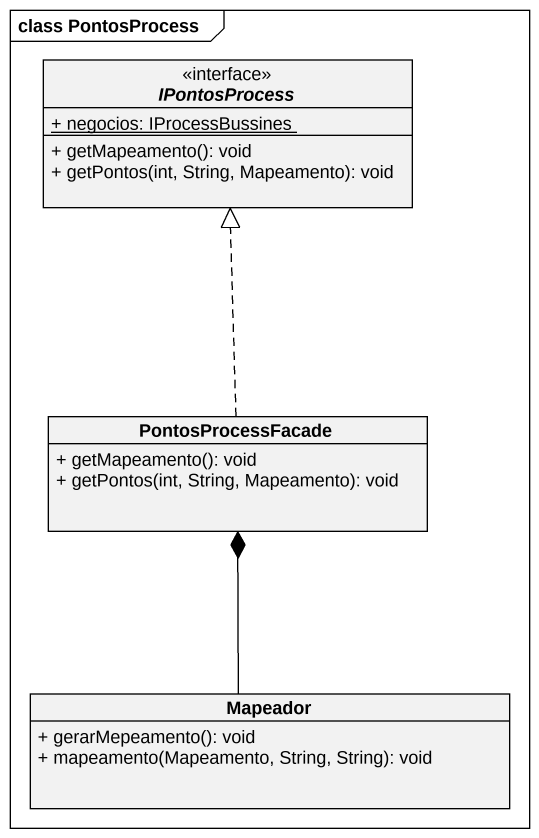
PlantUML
@startuml
mainframe class PontosProcess
hide circle
hide empty members
skinparam classAttributeIconSize 0
interface IPontosProcess <<interface>> {
  {static} + negocios: IProcessBussines
  + getMapeamento(): void
  + getPontos(int, String, Mapeamento): void
}
class PontosProcessFacade {
  + getMapeamento(): void
  + getPontos(int, String, Mapeamento): void
}
class Mapeador {
  + gerarMepeamento(): void
  + mapeamento(Mapeamento, String, String): void
}
PontosProcessFacade .up.|> IPontosProcess
Mapeador -up-* PontosProcessFacade
@enduml
